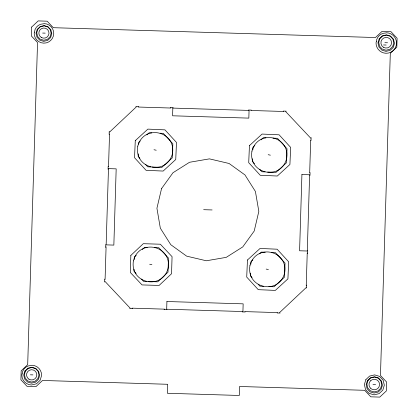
<?xml version="1.0" encoding="UTF-8"?>
<svg xmlns="http://www.w3.org/2000/svg" width="418" height="418" viewBox="0 0 418 418"><rect width="100%" height="100%" fill="white"/><g stroke="black" fill="none" stroke-linecap="round" stroke-linejoin="round"><path stroke-width="0.63" d="M31.679 27.071L31.402 36.021L37.536 42.537L27.692 364.684L21.177 370.818L20.9 379.8L27.034 386.321L35.979 386.598L42.537 380.464L167.665 384.288L167.393 393.27L239.284 395.47L239.556 386.483L364.684 390.307L370.818 396.823L379.763 397.1L386.321 390.966L386.598 382.021L380.464 375.463L390.307 53.316L396.823 47.182L397.1 38.237L390.966 31.679L382.021 31.402L375.463 37.536L53.316 27.692L47.166 21.193L38.2 20.9L31.679 27.034M104.625 282.009L104.714 279.083M105.681 247.435L105.77 244.509M108.069 169.269L108.157 166.343M109.135 134.382L109.223 131.456M105.085 279.522L106.088 246.792M108.534 166.704L109.532 133.974M134 269.182L133.943 271.104L136.143 273.44M134.298 259.557L134.377 256.992L136.242 255.231M244.849 311.609L277.589 312.596M306.237 285.666L307.235 252.937M309.681 172.848L310.684 140.098M311.034 140.532L311.128 137.606M306.551 288.028L306.64 285.102M307.601 253.606L307.69 250.675M309.989 175.44L310.078 172.514M138.29 153.834L138.175 156.4L139.91 158.291M138.708 144.215L138.792 142.292L140.213 140.991M252.462 158.788L252.347 161.353L254.515 163.72M252.853 149.811L252.963 147.246L254.86 145.511M250.471 273.179L250.356 275.739L252.091 277.636M250.863 264.202L250.972 261.637L252.869 259.902M109.594 132.046L136.247 106.971M142.319 249.515L144.659 247.32L147.225 247.399M279.501 312.664L306.175 287.589M146.838 134.92L149.205 132.752L151.765 132.867M261.01 139.873L263.377 137.705L265.937 137.82M259.489 253.831L261.386 252.096L265.231 252.263M384.9 42.688L387.554 42.767M42.652 33.059L45.186 33.137M383.541 44.956L386.154 45.034M135.834 106.574L138.76 106.663M170.262 107.625L173.188 107.713M248.423 110.012L251.349 110.101M283.31 111.078L286.236 111.167M138.175 107.029L170.905 108.032M250.993 110.477L283.723 111.475M203.655 209.69L212.098 209.946M154.279 247.613L158.772 247.749L168.444 258.031L168.015 272.144L157.732 281.821L148.108 281.528M146.822 281.486L143.62 281.387L141.42 279.052M132.031 308.16L164.76 309.158M129.669 308.474L132.595 308.562M164.091 309.524L167.017 309.613M242.257 311.912L245.183 312M277.139 312.977L280.065 313.066M372.987 384.492L375.599 384.57M32.912 374.883L30.389 374.805M160.104 133.227L163.307 133.368L172.848 143.776L172.232 157.884L161.823 167.425L152.204 167.001M272.991 138.128L277.479 138.321L287.02 148.735L286.403 162.837L275.995 172.378L267.656 172.012M265.096 171.902L261.887 171.761L259.719 169.394M150.924 166.949L147.716 166.808L145.548 164.441M271.643 252.545L275.488 252.712L285.029 263.121L284.412 277.228L274.004 286.769L268.873 286.544M263.742 286.32L259.897 286.152L258.162 284.261M149.67 264.239L151.901 264.698M268.168 154.691L270.389 155.182M153.996 149.738L156.217 150.229M266.177 269.082L268.398 269.573M285.646 111.538L310.741 138.191M105.028 281.445L130.102 308.103M370.693 380.72A5.246 5.246 0 0 1 378.112 380.934A5.246 5.246 0 0 1 377.888 388.359A5.246 5.246 0 0 1 370.463 388.118M370.442 388.139A5.246 5.246 0 0 1 370.672 380.699M133.415 260.863C129.695 283.723 162.466 290.531 168.156 268.079C171.876 245.214 139.105 238.406 133.415 260.863M137.783 146.148C133.765 168.961 166.442 176.197 172.43 153.819C176.448 131.006 143.771 123.77 137.783 146.148M249.964 265.493C245.946 288.305 278.623 295.536 284.611 273.163C288.629 250.351 255.952 243.114 249.964 265.493M251.955 151.102C247.937 173.914 280.614 181.151 286.602 158.772C290.62 135.96 257.943 128.723 251.955 151.102M108.476 168.626L106.146 244.864L113.848 245.1L116.178 168.862L108.476 168.626M130.844 255.403L130.322 272.479L142.026 284.919L159.101 285.442L171.547 273.738L172.07 256.662L160.36 244.216L143.285 243.694L130.844 255.403M166.918 301.519L166.683 309.221L242.921 311.546L243.156 303.849L166.918 301.519M172.827 108.09L172.592 115.791L248.83 118.122L249.065 110.42L172.827 108.09M301.921 174.536L299.591 250.774L307.293 251.014L309.623 174.771L301.921 174.536M135.28 140.657L134.539 157.722L146.081 170.319L163.145 171.066L175.743 159.519L176.49 142.454L164.948 129.857L147.878 129.115L135.28 140.657M249.452 145.61L248.71 162.675L260.252 175.273L277.317 176.02L289.914 164.478L290.662 147.408L279.12 134.81L262.049 134.068L249.452 145.61M247.461 259.996L246.719 277.066L258.261 289.664L275.326 290.405L287.924 278.863L288.671 261.799L277.129 249.201L260.059 248.454L247.461 259.996M161.547 188.602L156.922 208.263L160.334 228.171L170.79 244.708L186.658 256.15L206.32 260.775L226.227 257.357L242.764 246.907L254.207 231.039L258.831 211.377L255.414 191.47L244.964 174.933L229.095 163.49L209.434 158.866L189.526 162.278L172.989 172.733L161.547 188.602M34.49 32.16L34.213 33.079A9.766 9.766 0 0 0 43.681 43.143A9.766 9.766 0 0 0 53.739 33.68A9.766 9.766 0 0 0 44.277 23.617L43.336 23.842A8.835 8.835 0 0 0 34.49 32.16M37.228 29.328L36.058 33.231L36.988 37.192L39.778 40.159L43.681 41.335L47.642 40.4L50.609 37.61L51.785 33.712L50.85 29.746L48.06 26.778L44.162 25.608L40.196 26.538L37.228 29.328M37.824 29.26L36.747 32.829L37.604 36.45L40.154 39.161L43.718 40.232L47.338 39.381L50.05 36.831L51.127 33.268L50.27 29.641L47.72 26.93L44.156 25.859L40.536 26.71L37.824 29.26M22.138 373.891L21.856 374.826A9.875 9.875 0 0 0 31.428 384.999L36.403 383.828L40.128 380.323L41.596 375.432A9.875 9.875 0 0 0 32.029 365.259L31.078 365.484A8.935 8.935 0 0 0 22.138 373.891M24.908 371.032L23.721 374.977L24.662 378.985L27.483 381.984L31.428 383.17L35.436 382.224L38.435 379.403L39.621 375.463L38.675 371.456L35.854 368.457L31.914 367.265L27.907 368.211L24.908 371.032M25.503 370.965L24.422 374.57L25.284 378.233L27.86 380.97L31.465 382.057L35.128 381.195L37.871 378.614L38.958 375.014L38.095 371.346L35.514 368.608L31.909 367.521L28.246 368.383L25.503 370.965M376.336 41.737L376.043 42.709A10.246 10.246 0 0 0 385.971 53.264A10.246 10.246 0 0 0 396.525 43.336A10.246 10.246 0 0 0 386.598 32.782L385.61 33.012A9.274 9.274 0 0 0 376.336 41.737M379.204 38.77L377.976 42.866L378.954 47.02L381.885 50.134L385.976 51.367L390.13 50.385L393.244 47.459L394.477 43.367L393.495 39.208L390.569 36.094L386.478 34.866L382.318 35.843L379.204 38.77M379.826 38.702L378.703 42.443L379.596 46.241L382.271 49.084L386.013 50.212L389.816 49.319L392.659 46.638L393.782 42.902L392.889 39.099L390.213 36.256L386.472 35.128L382.674 36.026L379.826 38.702M365.86 379.622L364.371 384.565L365.551 389.592L369.089 393.354L374.037 394.843L379.063 393.657L382.825 390.119L384.314 385.177L383.128 380.15L379.591 376.388L374.648 374.899L369.616 376.08L365.86 379.622M367.38 380.641L366.168 384.67L367.135 388.761L370.014 391.828L374.042 393.04L378.138 392.074L381.2 389.195L382.413 385.166L381.451 381.07L378.567 378.008L374.538 376.796L370.447 377.757L367.38 380.641M367.992 380.568L366.884 384.252L367.767 387.993L370.4 390.793L374.084 391.901L377.825 391.023L380.626 388.385L381.733 384.706L380.855 380.96L378.217 378.159L374.538 377.052L370.792 377.935L367.992 380.568M28.973 379.21A5.136 5.136 0 0 0 36.81 374.998A5.136 5.136 0 0 0 29.244 370.322A5.136 5.136 0 0 0 28.973 379.21M41.251 37.416A5.079 5.079 0 0 0 49 33.252A5.079 5.079 0 0 0 41.518 28.623A5.079 5.079 0 0 0 41.251 37.416M383.426 47.26A5.329 5.329 0 0 0 391.556 42.887A5.329 5.329 0 0 0 383.708 38.033A5.329 5.329 0 0 0 383.426 47.26"/></g></svg>
